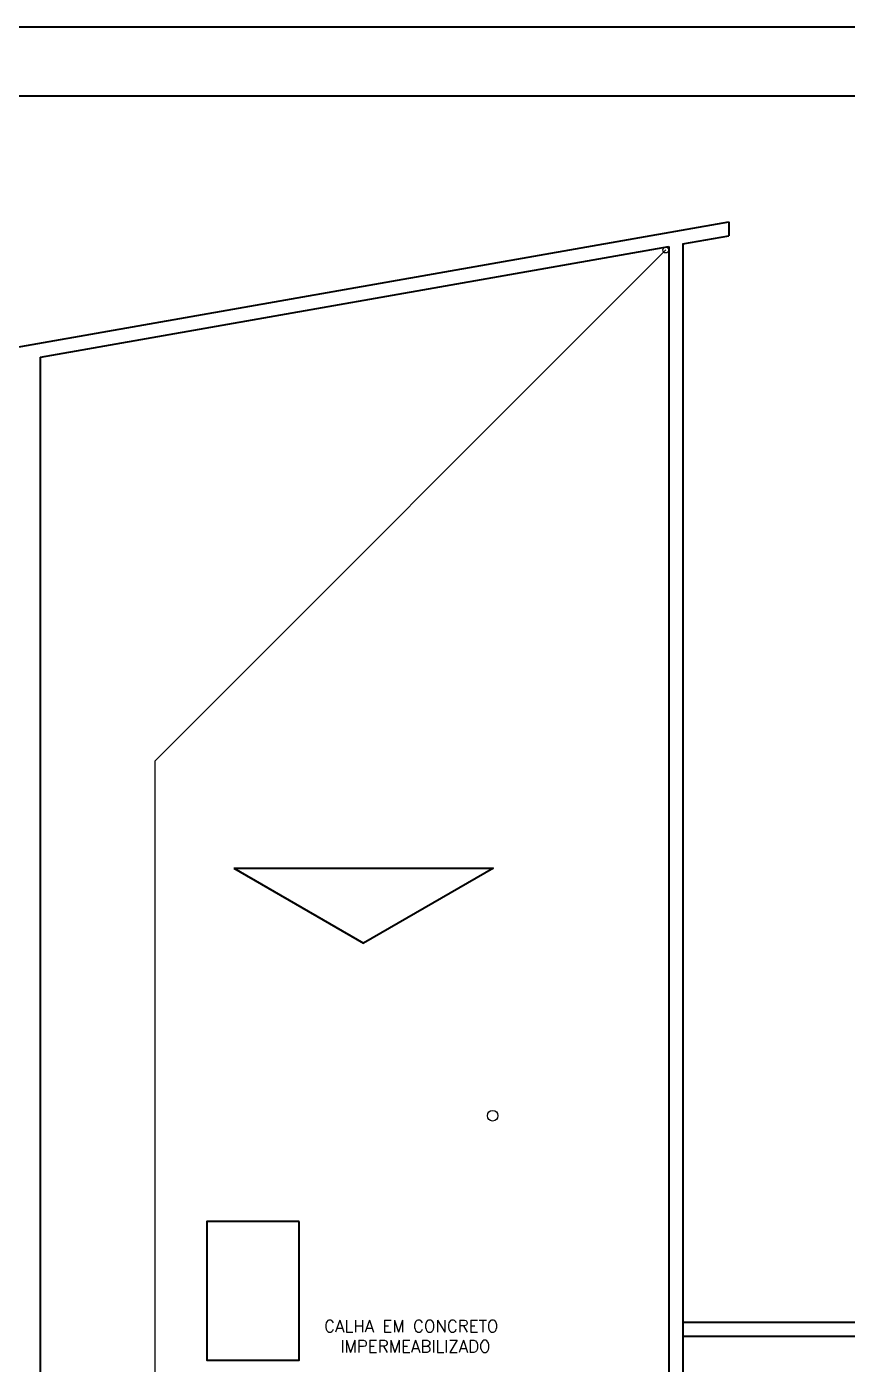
# Model space of a CAD drawing. Header units: millimetres. Extents: x -2485 to 3289, y -257 to 1952.
# Drawn here: x 59.116 to 61.484, y 23.163 to 27.02 of the extents above; entities that cross this region are included whole.
import ezdxf

# ---------------------------------------------------------------- set-up
doc = ezdxf.new("R2010")
doc.units = ezdxf.units.MM
doc.header["$LTSCALE"] = 0.3
doc.linetypes.add('CONTINUO', pattern=[0])
doc.layers.add('PAREDE', color=7, linetype='CONTINUO')
doc.layers.add('TEXTO', color=3, linetype='Continuous')
doc.layers.add('PROJETO ÁGUA', color=140, linetype='Continuous', lineweight=15)
doc.layers.add('prumada', color=9, linetype='Continuous', lineweight=15)
doc.styles.add('ROMANS', font='romans.shx', dxfattribs={"height": 0.03})

msp = doc.modelspace()

# ---------------------------------------------------------------- linework, layer by layer
at = {"color": 4, "linetype": 'Continuous'}
msp.add_line((49.86, 27.019655), (66.48, 27.019655), dxfattribs=at)
at = {"color": 12, "linetype": 'Continuous'}
msp.add_line((66.28, 26.819655), (50.36, 26.819655), dxfattribs=at)
at = {"layer": 'PAREDE'}
for p, q in [((58.982414, 26.076712), (61.142414, 26.457578)), ((58.982414, 26.076712), (61.142414, 26.457578)), ((61.142414, 26.457578), (61.142414, 26.416961)), ((61.142414, 26.457578), (61.142414, 26.416961)), ((59.155748, 26.066658), (60.969081, 26.386397)), ((60.969081, 26.386397), (60.969081, 22.884068)), ((61.009081, 26.39345), (61.142414, 26.416961)), ((61.009081, 26.39345), (61.142414, 26.416961)), ((61.009081, 26.39345), (61.009081, 22.844068)), ((59.155729, 22.884068), (59.155748, 26.066658)), ((59.71387, 24.593662), (60.088511, 24.377363)), ((59.71387, 24.593662), (60.463152, 24.593662)), ((60.463152, 24.593662), (60.088511, 24.377363)), ((61.009081, 23.284068), (62.602406, 23.284068)), ((61.009081, 23.244068), (62.602406, 23.244068))]:
    msp.add_line(p, q, dxfattribs=at)
msp.add_lwpolyline([(59.902395, 23.574735), (59.635729, 23.574735), (59.635729, 23.174735), (59.902395, 23.174735)], close=True, dxfattribs=at)
at = {"layer": 'PROJETO ÁGUA'}
for p, q in [((60.960233, 26.375937), (59.486375, 24.902079)), ((59.486375, 24.902079), (59.486375, 21.936605))]:
    msp.add_line(p, q, dxfattribs=at)
at = {"layer": 'prumada', "linetype": 'CONTINUO'}
msp.add_circle((60.960233, 26.375937), 0.0086, dxfattribs=at)
at = {"layer": 'prumada'}
msp.add_circle((60.460654, 23.879428), 0.015307, dxfattribs=at)

# ---------------------------------------------------------------- texts
at = {"layer": 'TEXTO', "insert": (60.225764, 23.243509), "char_height": 0.035, "width": 1, "attachment_point": 5, "style": 'ROMANS'}
msp.add_mtext('CALHA EM CONCRETO\\P IMPERMEABILIZADO', dxfattribs=at)

doc.saveas('drawing.dxf')
